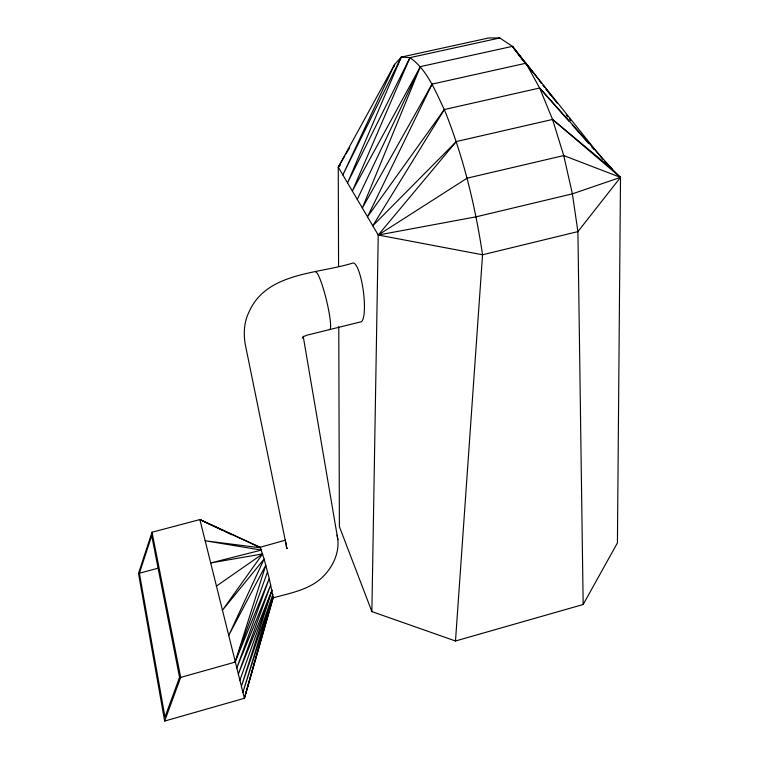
<?xml version="1.0" encoding="UTF-8"?>
<svg xmlns="http://www.w3.org/2000/svg" width="759" height="759" viewBox="0 0 759 759"><rect width="100%" height="100%" fill="white"/><g stroke="black" fill="none" stroke-linecap="round" stroke-linejoin="round"><path stroke-width="1.14" d="M303.202 336.237L337.869 539.658C339.026 552.229 333.846 564.582 325.583 573.88C312.461 589.25 291.712 592.751 273.259 597.779L244.389 698.289L164.646 721.05L138.499 573.415L152.028 532.23L199.892 519.573L260.223 547.258L264.123 559.051L269.246 578.491L273.259 597.779L272.794 596.954M604.942 161.819L620.501 177.369L617.428 542.884L583.168 604.506L455.495 640.994L371.882 611.602L378.238 235.024L338.267 167.132L394.652 64.363L401.274 57.096L488.815 37.95L499.792 37.969L512.401 46.356L602.655 159.162M455.495 640.994L482.553 254.787C475.162 205.167 463.142 156.107 444.319 109.533C435.211 90.995 427.478 70.018 409.964 57.637L401.274 57.096L342.85 174.921L394.652 64.363L393.978 66.526M164.646 721.05L180.689 677.417L235.119 662.114L265.802 565.161L228.592 635.7L264.123 559.051L222.33 610.369L262.633 553.909L210.623 562.979L261.447 550.085L205.129 540.778L260.622 547.818L199.892 519.573L244.389 698.289L260.982 639.078M261.627 636.801L265.451 623.139M266.096 620.862L267.054 617.446M267.69 615.169L269.284 609.477M270.565 604.923L271.523 601.507M244.389 698.289L273.287 596.878L242.889 692.445L272.851 594.278L241.362 686.459L271.997 590.151L238.26 674.343L270.764 584.762L236.685 668.205L269.246 578.491L235.119 662.114L267.548 571.793M139.381 573.225L151.724 535.702L179.551 677.341L164.978 717.046L139.381 573.225L158.422 568.111M239.816 680.425L271.997 590.151M401.274 57.096L347.546 182.891L409.964 57.637L499.792 37.969M409.964 57.637L352.356 191.05L420.41 66.612L512.401 46.356L532.809 72.352M357.28 199.418L420.41 66.612L362.328 207.994L432.089 84.107L525.959 63.225L541.176 82.684M432.089 84.107L367.498 216.78L444.319 109.533L539.649 88.016L612.219 169.086L552.552 119.457L539.649 88.016L525.959 63.225M344.842 155.918L338.267 167.132L338.58 266.456M346.038 153.887L349.624 147.768M302.253 338.125L303.382 336.683L306.712 335.241L360.354 321.977A29.421 6.575 82.5 0 0 361.977 321.133A29.924 6.689 82.5 0 0 362.309 284.653A29.43 6.575 82.5 0 0 353.03 262.993C317.689 274.132 266.456 271.988 248.905 312.186C244.113 321.977 243.468 332.992 245.11 343.637L286.447 546.176L286.02 542.723M444.319 109.533L372.802 225.784L456.282 141.553L552.552 119.457L620.501 177.369L577.912 231.609L482.553 254.787L378.238 235.024L456.282 141.553M340.345 164.267L338.267 167.132L340.023 165.566M216.353 586.157L262.633 553.909M285.707 540.076L260.223 547.258M199.892 519.573L222.131 530.19M224.256 531.205L231.666 534.744M539.649 88.016L569.174 121.44M572.277 124.95L588.595 143.423M591.697 146.942L594.031 149.58M540.104 81.64L541.556 83.499M543.017 85.35L544.478 87.209M545.939 89.069L551.034 95.568M566.347 115.064L567.808 116.914M543.349 85.463L544.801 87.323M546.243 89.173L557.115 103.082M569.43 118.831L570.882 120.69M526.765 65.056L512.401 46.356L523.719 61.46M371.882 611.602L339.387 526.613L338.77 326.768M552.552 119.457L563.738 155.567L572.39 193.849L577.912 231.609L583.168 604.506M152.028 532.23L180.689 677.417M337.081 535.095L337.869 539.658M315.687 271.988A29.667 3.88 76.3 0 1 326.74 301.351A29.667 3.88 76.3 0 1 329.359 329.643M467.136 178.166L378.238 235.024L476.102 216.818L572.39 193.849L620.501 177.369L563.738 155.567L467.136 178.166M287.054 548.529L286.333 546.3L287.054 548.529"/></g></svg>
